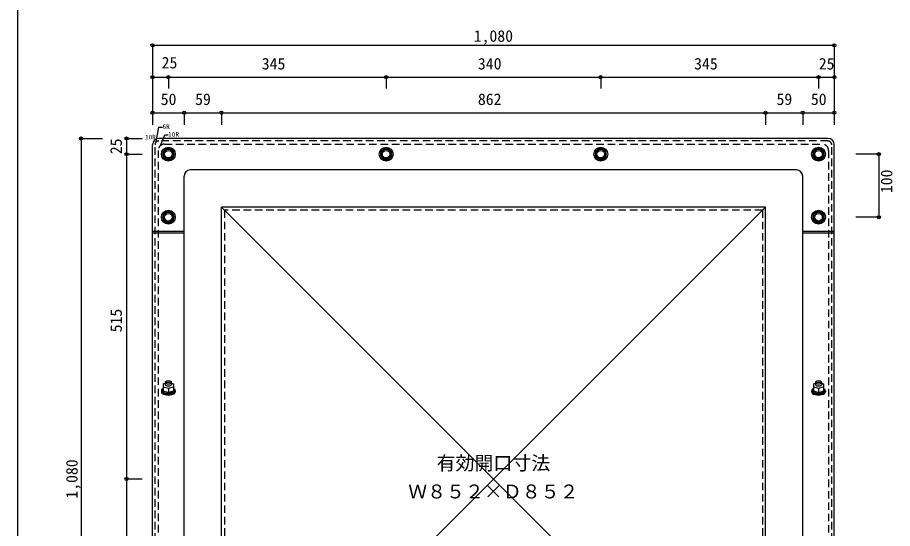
# Model space of a CAD drawing. Units: millimetres at full size, sheet at 1:10. Extents: x -10475 to 9199, y -10092 to 10143.
# Drawn here: x -6012 to -4625, y -9281 to -8471 of the extents above; entities that cross this region are included whole.
import ezdxf
from ezdxf.enums import TextEntityAlignment as Align

# ---------------------------------------------------------------- set-up
doc = ezdxf.new("R2010")
doc.units = ezdxf.units.MM
doc.header["$LTSCALE"] = 10
doc.header["$PDMODE"] = 32
doc.header["$PDSIZE"] = 5
doc.linetypes.add('DASHED1', pattern=[1.8, 1.2, -0.6])
for name, color, linetype in [('0-0_FRP', 7, 'Continuous'), ('0-3_開口寸法', 2, 'DASHED1'), ('0-8_FRP寸法', 3, 'Continuous'), ('0-F_図面枠', 7, 'Continuous')]:
    doc.layers.add(name, color=color, linetype=linetype)
doc.styles.add('ＭＳ ゴシック', font='')
doc.styles.get('ＭＳ ゴシック').set_extended_font_data('MS Gothic')

msp = doc.modelspace()

# ---------------------------------------------------------------- linework, layer by layer
at = {"layer": '0-0_FRP', "color": 4}
for p, q in [((-4727.55, -8662.85), (-5787.55, -8662.85)), ((-5797.55, -9732.85), (-5797.55, -8672.85)), ((-4717.55, -9732.85), (-4717.55, -8672.85)), ((-5769.02, -8695.05), (-5768.58, -8695.98)), ((-5768.37, -8694.67), (-5767.91, -8695.62)), ((-5768.18, -8694.56), (-5767.64, -8695.45)), ((-5424.02, -8695.05), (-5423.58, -8695.98)), ((-5423.37, -8694.67), (-5422.91, -8695.62)), ((-5423.18, -8694.56), (-5422.64, -8695.45)), ((-5084.02, -8695.05), (-5083.58, -8695.98)), ((-5083.37, -8694.67), (-5082.91, -8695.62)), ((-5083.18, -8694.56), (-5082.64, -8695.45)), ((-4739.02, -8695.05), (-4738.58, -8695.98)), ((-4738.37, -8694.67), (-4737.91, -8695.62)), ((-4738.18, -8694.56), (-4737.64, -8695.45)), ((-4777.55, -8712.85), (-5737.55, -8712.85)), ((-5747.55, -9682.85), (-5747.55, -8722.85)), ((-4767.55, -9682.85), (-4767.55, -8722.85)), ((-5688.55, -9633.85), (-5688.55, -8771.85)), ((-4826.55, -8771.85), (-5688.55, -8771.85)), ((-5688.55, -8771.85), (-4826.55, -9633.85)), ((-4826.55, -9633.85), (-4826.55, -8771.99)), ((-5769.02, -8795.05), (-5768.58, -8795.98)), ((-5768.37, -8794.67), (-5767.91, -8795.62)), ((-5768.18, -8794.56), (-5767.64, -8795.45)), ((-4739.02, -8795.05), (-4738.58, -8795.98)), ((-4738.37, -8794.67), (-4737.91, -8795.62)), ((-4738.18, -8794.56), (-4737.64, -8795.45)), ((-5747.55, -8810.33), (-5797.55, -8810.33)), ((-5747.55, -8813.17), (-5797.55, -8813.17)), ((-4717.55, -8810.33), (-4767.55, -8810.33)), ((-4717.55, -8813.17), (-4767.55, -8813.17)), ((-5781.6, -9060.9), (-5781.6, -9063.11)), ((-5768.84, -9064.88), (-5769.14, -9064.56)), ((-5768.84, -9064.88), (-5769.08, -9067.13)), ((-5767.61, -9066.76), (-5768.91, -9065.55)), ((-5767.37, -9064.48), (-5767.76, -9064.16)), ((-5767.37, -9064.48), (-5767.61, -9066.76)), ((-5763.5, -9063.11), (-5763.5, -9060.9)), ((-4751.6, -9060.9), (-4751.6, -9063.11)), ((-4738.84, -9064.88), (-4739.14, -9064.56)), ((-4738.84, -9064.88), (-4739.08, -9067.13)), ((-4737.61, -9066.76), (-4738.91, -9065.55)), ((-4737.37, -9064.48), (-4737.76, -9064.16)), ((-4737.37, -9064.48), (-4737.61, -9066.76)), ((-4733.5, -9063.11), (-4733.5, -9060.9))]:
    msp.add_line(p, q, dxfattribs=at)
at = {"layer": '0-0_FRP', "linetype": 'DASHED1'}
for p, q in [((-5793.55, -9732.85), (-5793.55, -8672.85)), ((-4727.55, -8666.85), (-5787.55, -8666.85)), ((-5778.55, -8671.85), (-4736.55, -8671.85)), ((-4721.55, -9732.85), (-4721.55, -8672.99)), ((-5788.55, -8681.85), (-5788.55, -9723.85)), ((-4726.55, -8681.99), (-4726.55, -9723.85))]:
    msp.add_line(p, q, dxfattribs=at)
at = {"layer": '0-0_FRP'}
for p, q in [((-5780.55, -9051.9), (-5777.55, -9051.03)), ((-5777.55, -9049.81), (-5777.55, -9052.98)), ((-5776.77, -9048.53), (-5775.5, -9047.59)), ((-5769.61, -9047.59), (-5768.34, -9048.53)), ((-5767.55, -9049.81), (-5767.55, -9052.98)), ((-5767.55, -9051.03), (-5764.55, -9051.9)), ((-4750.55, -9051.9), (-4747.55, -9051.03)), ((-4747.55, -9049.81), (-4747.55, -9052.98)), ((-4746.77, -9048.53), (-4745.5, -9047.59)), ((-4739.61, -9047.59), (-4738.34, -9048.53)), ((-4737.55, -9049.81), (-4737.55, -9052.98)), ((-4737.55, -9051.03), (-4734.55, -9051.9)), ((-5780.55, -9051.9), (-5780.55, -9056.55)), ((-5780.55, -9056.55), (-5780.55, -9058.58)), ((-5780.55, -9058.58), (-5780.55, -9063.23)), ((-5780.55, -9063.23), (-5772.55, -9065.56)), ((-5772.55, -9058.88), (-5772.55, -9065.56)), ((-5772.55, -9065.56), (-5769.14, -9064.56)), ((-5769.14, -9064.56), (-5764.55, -9063.23)), ((-5764.55, -9051.9), (-5764.55, -9056.55)), ((-5764.55, -9056.55), (-5764.55, -9058.58)), ((-5764.55, -9058.58), (-5764.55, -9063.23)), ((-4750.55, -9051.9), (-4750.55, -9056.55)), ((-4750.55, -9056.55), (-4750.55, -9058.58)), ((-4750.55, -9058.58), (-4750.55, -9063.23)), ((-4750.55, -9063.23), (-4742.55, -9065.56)), ((-4742.55, -9058.88), (-4742.55, -9065.56)), ((-4742.55, -9065.56), (-4739.14, -9064.56)), ((-4739.14, -9064.56), (-4734.55, -9063.23)), ((-4734.55, -9051.9), (-4734.55, -9056.55)), ((-4734.55, -9056.55), (-4734.55, -9058.58)), ((-4734.55, -9058.58), (-4734.55, -9063.23))]:
    msp.add_line(p, q, dxfattribs=at)
at = {"layer": '0-0_FRP', "color": 3}
for p, q in [((-5783.55, -9063.11), (-5783.55, -9064.51)), ((-5761.55, -9063.11), (-5761.55, -9064.51)), ((-4753.55, -9063.11), (-4753.55, -9064.51)), ((-4731.55, -9063.11), (-4731.55, -9064.51))]:
    msp.add_line(p, q, dxfattribs=at)
at = {"layer": '0-0_FRP'}
for points in [[(-5780.55, -8683.23), (-5780.55, -8692.47), (-5772.55, -8697.09), (-5764.55, -8692.47), (-5764.55, -8683.23), (-5772.55, -8678.61)], [(-5435.55, -8683.23), (-5435.55, -8692.47), (-5427.55, -8697.09), (-5419.55, -8692.47), (-5419.55, -8683.23), (-5427.55, -8678.61)], [(-5095.55, -8683.23), (-5095.55, -8692.47), (-5087.55, -8697.09), (-5079.55, -8692.47), (-5079.55, -8683.23), (-5087.55, -8678.61)], [(-4750.55, -8683.23), (-4750.55, -8692.47), (-4742.55, -8697.09), (-4734.55, -8692.47), (-4734.55, -8683.23), (-4742.55, -8678.61)], [(-5780.55, -8783.23), (-5780.55, -8792.47), (-5772.55, -8797.09), (-5764.55, -8792.47), (-5764.55, -8783.23), (-5772.55, -8778.61)], [(-4750.55, -8783.23), (-4750.55, -8792.47), (-4742.55, -8797.09), (-4734.55, -8792.47), (-4734.55, -8783.23), (-4742.55, -8778.61)]]:
    msp.add_lwpolyline(points, close=True, dxfattribs=at)
at = {"layer": '0-0_FRP', "color": 4}
msp.add_lwpolyline([(-5688.55, -9633.85), (-5269.84, -9215.13), (-4826.55, -8771.85)], dxfattribs=at)
at = {"layer": '0-0_FRP'}
for points in [[(-5780.55, -9056.55), (-5772.55, -9058.88), (-5764.55, -9056.55)], [(-4750.55, -9056.55), (-4742.55, -9058.88), (-4734.55, -9056.55)]]:
    msp.add_lwpolyline(points, dxfattribs=at)
at = {"layer": '0-0_FRP', "color": 3}
for centre in [(-5772.55, -8687.85), (-5427.55, -8687.85), (-5087.55, -8687.85), (-4742.55, -8687.85), (-5772.55, -8787.85), (-4742.55, -8787.85)]:
    msp.add_circle(centre, 11, dxfattribs=at)
at = {"layer": '0-0_FRP'}
for centre, radius in [((-5772.55, -8687.85), 8), ((-5772.55, -8687.85), 6), ((-5427.55, -8687.85), 8), ((-5427.55, -8687.85), 6), ((-5087.55, -8687.85), 8), ((-5087.55, -8687.85), 6), ((-4742.55, -8687.85), 8), ((-4742.55, -8687.85), 6), ((-5772.55, -8787.85), 8), ((-5772.55, -8787.85), 6), ((-4742.55, -8787.85), 8), ((-4742.55, -8787.85), 6)]:
    msp.add_circle(centre, radius, dxfattribs=at)
at = {"layer": '0-0_FRP', "color": 4}
for centre, radius, start, end in [((-5787.55, -8672.85), 10, 90, 180), ((-4727.55, -8672.85), 10, 0, 90), ((-5772.55, -8687.85), 9.05, 152.126, 207.874), ((-5772.55, -8687.85), 9.05, 92.126, 147.874), ((-5772.55, -8687.85), 9.05, 32.126, 87.874), ((-5772.55, -8687.85), 9.05, 332.126, 27.874), ((-5427.55, -8687.85), 9.05, 152.126, 207.874), ((-5427.55, -8687.85), 9.05, 92.126, 147.874), ((-5427.55, -8687.85), 9.05, 32.126, 87.874), ((-5427.55, -8687.85), 9.05, 332.126, 27.874), ((-5087.55, -8687.85), 9.05, 152.126, 207.874), ((-5087.55, -8687.85), 9.05, 92.126, 147.874), ((-5087.55, -8687.85), 9.05, 32.126, 87.874), ((-5087.55, -8687.85), 9.05, 332.126, 27.874), ((-4742.55, -8687.85), 9.05, 152.126, 207.874), ((-4742.55, -8687.85), 9.05, 92.126, 147.874), ((-4742.55, -8687.85), 9.05, 32.126, 87.874), ((-4742.55, -8687.85), 9.05, 332.126, 27.874), ((-5772.55, -8687.85), 9.05, 212.126, 267.874), ((-5772.55, -8687.85), 9.05, 272.126, 296.08378), ((-5772.55, -8687.85), 9.05, 300.86525, 327.874), ((-5427.55, -8687.85), 9.05, 212.126, 267.874), ((-5427.55, -8687.85), 9.05, 272.126, 296.08378), ((-5427.55, -8687.85), 9.05, 300.86525, 327.874), ((-5087.55, -8687.85), 9.05, 212.126, 267.874), ((-5087.55, -8687.85), 9.05, 272.126, 296.08378), ((-5087.55, -8687.85), 9.05, 300.86525, 327.874), ((-4742.55, -8687.85), 9.05, 212.126, 267.874), ((-4742.55, -8687.85), 9.05, 272.126, 296.08378), ((-4742.55, -8687.85), 9.05, 300.86525, 327.874), ((-5737.55, -8722.85), 10, 90, 180), ((-4777.55, -8722.85), 10, 0, 90), ((-5772.55, -8787.85), 9.05, 152.126, 207.874), ((-5772.55, -8787.85), 9.05, 92.126, 147.874), ((-5772.55, -8787.85), 9.05, 32.126, 87.874), ((-5772.55, -8787.85), 9.05, 332.126, 27.874), ((-4742.55, -8787.85), 9.05, 152.126, 207.874), ((-4742.55, -8787.85), 9.05, 92.126, 147.874), ((-4742.55, -8787.85), 9.05, 32.126, 87.874), ((-4742.55, -8787.85), 9.05, 332.126, 27.874), ((-5772.55, -8787.85), 9.05, 212.126, 267.874), ((-5772.55, -8787.85), 9.05, 272.126, 296.08378), ((-5772.55, -8787.85), 9.05, 300.86525, 327.874), ((-4742.55, -8787.85), 9.05, 212.126, 267.874), ((-4742.55, -8787.85), 9.05, 272.126, 296.08378), ((-4742.55, -8787.85), 9.05, 300.86525, 327.874)]:
    msp.add_arc(centre, radius, start, end, dxfattribs=at)
at = {"layer": '0-0_FRP', "linetype": 'DASHED1'}
for centre, radius, start, end in [((-5787.55, -8672.85), 6, 90, 180), ((-5778.55, -8681.85), 10, 90, 180), ((-4736.55, -8681.99), 10, 0, 90), ((-4727.55, -8672.99), 6, 0, 90)]:
    msp.add_arc(centre, radius, start, end, dxfattribs=at)
at = {"layer": '0-0_FRP'}
for centre, major_axis, start_param, end_param in [((-5772.55, -9049.81), (5, 0), 2.5729824, 6.8517955), ((-4742.55, -9049.81), (5, 0), 2.5729824, 6.8517955), ((-5772.55, -9052.98), (-5, 0), 0, 3.1415927), ((-4742.55, -9052.98), (-5, 0), 0, 3.1415927)]:
    msp.add_ellipse(centre, major_axis=major_axis, ratio=0.4741, start_param=start_param, end_param=end_param, dxfattribs=at)
for centre in [(-5772.55, -9048.49), (-4742.55, -9048.49)]:
    msp.add_ellipse(centre, major_axis=(-3.5, 0), ratio=0.4741, dxfattribs=at)
at = {"layer": '0-0_FRP', "color": 3}
for centre, start_param, end_param in [((-5772.55, -9063.11), 5.6487828, 10.0591804), ((-5772.55, -9064.51), 0, 3.1415927), ((-4742.55, -9063.11), 5.6487828, 10.0591804), ((-4742.55, -9064.51), 0, 3.1415927)]:
    msp.add_ellipse(centre, major_axis=(-11, 0), ratio=0.4741, start_param=start_param, end_param=end_param, dxfattribs=at)
at = {"layer": '0-0_FRP', "color": 4}
for centre, start_param, end_param in [((-5772.55, -9060.9), 5.7966923, 6.7696783), ((-5772.55, -9063.11), 0, 1.9644044), ((-5772.55, -9060.9), 0.6086861, 1.447031), ((-5772.55, -9060.9), 1.6945616, 1.9941538), ((-5772.55, -9063.11), 2.1483083, 3.1415927), ((-5772.55, -9060.9), 2.1802883, 2.5329065), ((-5772.55, -9060.9), 2.6550996, 3.6280857), ((-4742.55, -9060.9), 5.7966923, 6.7696783), ((-4742.55, -9063.11), 0, 1.9644044), ((-4742.55, -9060.9), 0.6086861, 1.447031), ((-4742.55, -9060.9), 1.6945616, 1.9941538), ((-4742.55, -9063.11), 2.1483083, 3.1415927), ((-4742.55, -9060.9), 2.1802883, 2.5329065), ((-4742.55, -9060.9), 2.6550996, 3.6280857)]:
    msp.add_ellipse(centre, major_axis=(-9.05, 0), ratio=0.481958, start_param=start_param, end_param=end_param, dxfattribs=at)
at = {"layer": '0-3_開口寸法', "color": 4, "linetype": 'Continuous'}
msp.add_line((-4826.55, -8771.99), (-4826.55, -8771.85), dxfattribs=at)
at = {"layer": '0-3_開口寸法', "color": 3}
for p, q in [((-5683.55, -8776.85), (-5683.55, -9628.85)), ((-4831.55, -8776.85), (-5683.55, -8776.85)), ((-4831.55, -8776.85), (-4831.55, -9628.85))]:
    msp.add_line(p, q, dxfattribs=at)
at = {"layer": '0-8_FRP寸法', "color": 4}
for p, q in [((-5797.55, -8515.03), (-4717.55, -8515.03)), ((-5797.55, -8565.7), (-5772.55, -8565.7)), ((-5772.55, -8565.7), (-5427.55, -8565.7)), ((-5427.55, -8565.7), (-5087.55, -8565.7)), ((-5087.55, -8565.7), (-4742.55, -8565.7)), ((-4742.55, -8565.7), (-4717.55, -8565.7)), ((-5797.55, -8622.03), (-5747.55, -8622.03)), ((-5747.55, -8622.03), (-5688.55, -8622.03)), ((-5688.55, -8622.03), (-4826.55, -8622.03)), ((-4826.55, -8622.03), (-4767.55, -8622.03)), ((-4767.55, -8622.03), (-4717.55, -8622.03)), ((-5791.79, -8668.39), (-5787.81, -8644.85)), ((-5787.81, -8644.85), (-5781.76, -8644.85)), ((-5910.78, -8662.85), (-5910.78, -9742.85)), ((-5838.91, -8662.85), (-5838.91, -8687.85)), ((-5785.15, -8674.22), (-5777.92, -8657.25)), ((-5777.92, -8657.25), (-5772.76, -8657.25)), ((-5838.91, -8687.85), (-5838.91, -9202.85)), ((-4647.07, -8687.85), (-4647.07, -8787.85)), ((-5838.91, -9202.85), (-5838.91, -9717.85))]:
    msp.add_line(p, q, dxfattribs=at)
at = {"layer": '0-8_FRP寸法'}
for p, q in [((-5797.55, -8515.03), (-5797.55, -8583.68)), ((-4717.55, -8515.03), (-4717.55, -8583.68)), ((-5772.55, -8565.7), (-5772.55, -8583.68)), ((-5427.55, -8565.7), (-5427.55, -8583.68)), ((-5087.55, -8565.7), (-5087.55, -8583.68)), ((-4742.55, -8565.7), (-4742.55, -8583.68)), ((-5797.55, -8577.83), (-5797.55, -8628.45)), ((-4717.55, -8577.83), (-4717.55, -8628.45)), ((-5797.55, -8622.03), (-5797.55, -8641.35)), ((-5747.55, -8622.03), (-5747.55, -8641.35)), ((-5688.55, -8622.03), (-5688.55, -8641.35)), ((-4826.55, -8622.03), (-4826.55, -8641.35)), ((-4767.55, -8622.03), (-4767.55, -8641.35)), ((-4717.55, -8622.03), (-4717.55, -8641.35)), ((-5910.78, -8662.85), (-5876.62, -8662.85)), ((-5838.91, -8662.85), (-5813.94, -8662.85)), ((-5838.91, -8687.85), (-5813.94, -8687.85)), ((-4647.07, -8687.85), (-4683.25, -8687.85)), ((-4647.07, -8787.85), (-4683.25, -8787.85)), ((-5838.91, -9202.85), (-5813.94, -9202.85))]:
    msp.add_line(p, q, dxfattribs=at)
at = {"layer": '0-8_FRP寸法', "color": 6}
for p in [(-5797.55, -8515.03), (-4717.55, -8515.03), (-5797.55, -8565.7), (-5772.55, -8565.7), (-5427.55, -8565.7), (-5087.55, -8565.7), (-4742.55, -8565.7), (-4717.55, -8565.7), (-5797.55, -8622.03), (-5747.55, -8622.03), (-5688.55, -8622.03), (-4826.55, -8622.03), (-4767.55, -8622.03), (-4717.55, -8622.03), (-5910.78, -8662.85), (-5838.91, -8662.85), (-5838.91, -8687.85), (-4647.07, -8687.85), (-4647.07, -8787.85), (-5838.91, -9202.85)]:
    msp.add_point(p, dxfattribs=at)
at = {"layer": '0-F_図面枠'}
msp.add_line((-6011.52, -7331.97), (-6011.52, -10091.97), dxfattribs=at)

# ---------------------------------------------------------------- texts
at = {"layer": '0-3_開口寸法', "color": 3, "style": 'ＭＳ ゴシック'}
for s, p in [('有効開口寸法', (-5347.55, -9195.35)), ('Ｗ８５２×Ｄ８５２', (-5392.55, -9240.35))]:
    msp.add_text(s, height=21.99, dxfattribs=at).set_placement(p, align=Align.BOTTOM_LEFT)
at = {"layer": '0-8_FRP寸法', "style": 'ＭＳ ゴシック'}
for s, p in [('1,080', (-5288.8, -8515.03)), ('25', (-5783.19, -8557.27)), ('345', (-5624.64, -8558.99)), ('340', (-5282.14, -8558.99)), ('345', (-4939.64, -8558.99)), ('25', (-4742.14, -8558.99)), ('50', (-5784.64, -8615.32)), ('59', (-5730.14, -8615.32)), ('862', (-5282.14, -8615.32)), ('59', (-4809.14, -8615.32)), ('50', (-4754.64, -8615.32))]:
    msp.add_text(s, height=18.33, dxfattribs=at).set_placement(p, align=Align.BOTTOM_LEFT)
at = {"layer": '0-8_FRP寸法', "color": 6, "style": 'ＭＳ ゴシック'}
for s, p in [('6R', (-5781.76, -8649.85)), ('10R', (-5809.61, -8666.54)), ('10R', (-5772.76, -8662.25))]:
    msp.add_text(s, height=7.331, dxfattribs=at).set_placement(p, align=Align.BOTTOM_LEFT)
at = {"layer": '0-8_FRP寸法', "style": 'ＭＳ ゴシック'}
for s, p in [('25', (-5840.71, -8687.85)), ('100', (-4620.15, -8749.58)), ('515', (-5840.71, -8970.35)), ('1,080', (-5910.78, -9234.1))]:
    msp.add_text(s, height=18.33, rotation=90, dxfattribs=at).set_placement(p, align=Align.BOTTOM_LEFT)

doc.saveas('drawing.dxf')
